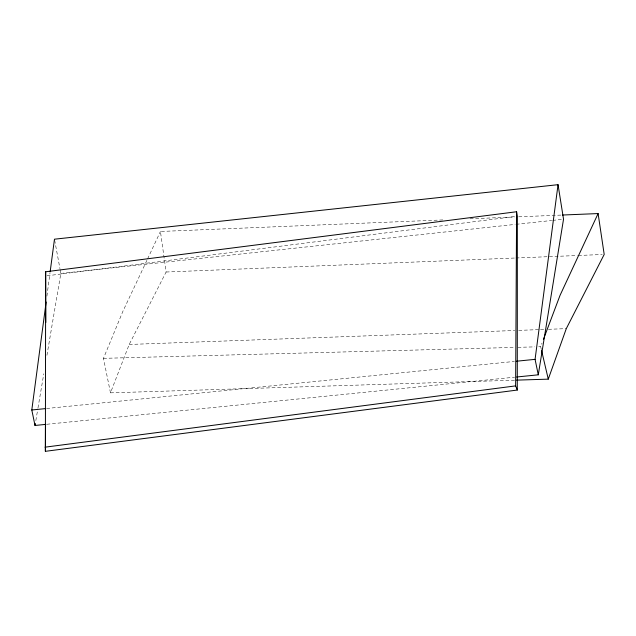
<?xml version="1.0" encoding="UTF-8"?>
<svg xmlns="http://www.w3.org/2000/svg" width="636" height="636" viewBox="0 0 636 636"><rect width="100%" height="100%" fill="white"/><g stroke="black" fill="none" stroke-linecap="round" stroke-linejoin="round"><path stroke-width="0.48" stroke-dasharray="3.18 2.39" d="M46.913 296.13L50.045 272.566M35.831 420.587L37.818 408.892M37.985 407.915L43.789 373.809M46.937 355.286L60.849 273.424L60.142 269.616M541.339 349.577L540.672 346.715L542.055 343.05M514.516 380.201L110.481 392.849L129.203 344.466L166.115 272.017L160.431 231.472L443.284 219.905M110.481 392.849L103.469 358.338L122.979 311.123L147.155 259.822M147.568 258.932L160.431 231.472M46.985 275.801L515.375 216.463M60.849 273.424L515.168 224.413M516.154 224.309L551.682 220.485M552.668 220.374L562.542 219.317M46.603 408.503L514.357 361.439M46.841 424.268L514.596 377.204M470.076 218.808L514.739 216.979M518.706 216.82L561.381 215.071M166.115 272.017L515.001 258.017M515.987 257.978L577.44 255.513M578.434 255.473L602.22 254.519M129.203 344.466L514.747 330.513M518.714 330.37L539.527 329.615M540.513 329.583L544.48 329.44M548.447 329.297L566.286 328.645M103.469 358.338L513.904 347.431M517.871 347.328L534.725 346.874M538.692 346.771L540.672 346.715M54.656 240.146L59.967 268.67"/><path stroke-width="0.95" d="M517.283 390.051L517.346 216.216L516.591 211.748L45.657 271.779L45.379 451.322L517.283 390.051L515.629 385.885L516.591 211.748M45.379 451.322L45.474 424.562M45.832 322.5L45.657 271.779M516.575 377.005L538.279 374.819L535.075 359.348L558.042 184.679L54.473 239.192L50.172 271.588M45.856 424.371L35.004 425.46L31.8 409.989L46.134 302.013M538.279 374.819L563.528 219.205L558.042 184.679M35.004 425.46L35.338 423.512M516.504 380.137L548.272 379.143L566.286 328.645L604.2 254.44L598.102 213.569L562.375 215.032M543.438 339.378L560.062 295.311L598.102 213.569M45.037 447.172L515.629 385.885M31.8 409.989L45.617 408.606M516.329 361.24L535.075 359.348M541.57 350.531L548.272 379.143"/></g></svg>
